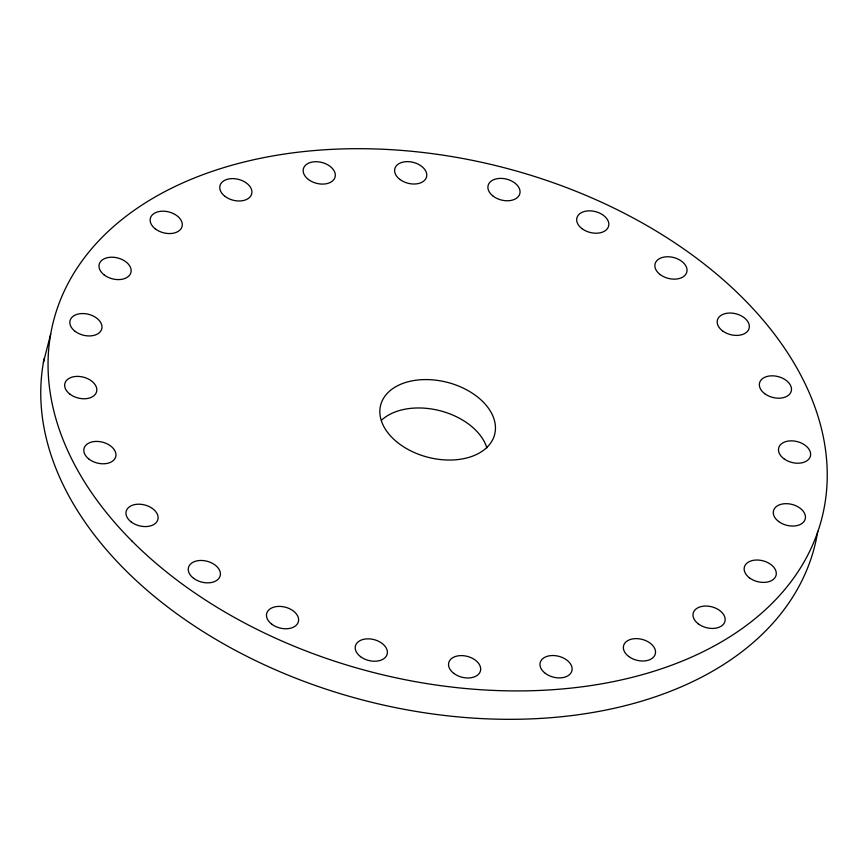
<?xml version="1.0" encoding="UTF-8"?>
<svg xmlns="http://www.w3.org/2000/svg" width="868" height="868" viewBox="0 0 868 868"><rect width="100%" height="100%" fill="white"/><g stroke="black" fill="none" stroke-linecap="round" stroke-linejoin="round"><path stroke-width="1.3" d="M43.4 362.488L50.691 334.093M817.743 531.335A396.622 260.726 14.4 0 1 384.047 705.185A396.622 260.726 14.4 0 1 44.138 358.571M381.508 420.21A58.85 38.691 14.4 0 1 440.423 410.835A58.85 38.691 14.4 0 1 486.85 447.845M132.001 541.079A396.622 260.726 14.4 0 0 799.688 569.169A396.622 260.726 14.4 0 0 381.236 149.177A396.622 260.726 14.4 0 0 132.001 541.079M397.479 442.441A58.85 38.691 14.4 0 0 493.74 437.288A58.85 38.691 14.4 0 0 421.718 379.685A58.85 38.691 14.4 0 0 397.479 442.441M155.459 229A16.373 10.763 14.4 0 0 181.944 226.873A16.373 10.763 14.4 0 0 161.22 211.249A16.373 10.763 14.4 0 0 155.459 229M104.323 275.037A16.373 10.763 14.4 0 0 130.808 272.899A16.373 10.763 14.4 0 0 110.084 257.275A16.373 10.763 14.4 0 0 104.323 275.037M75.169 331.381A16.373 10.763 14.4 0 0 101.654 329.243A16.373 10.763 14.4 0 0 80.93 313.619A16.373 10.763 14.4 0 0 75.169 331.381M69.983 394.202A16.373 10.763 14.4 0 0 96.478 392.076A16.373 10.763 14.4 0 0 75.744 376.452A16.373 10.763 14.4 0 0 69.983 394.202M89.122 459.226A16.373 10.763 14.4 0 0 115.618 457.1A16.373 10.763 14.4 0 0 94.883 441.476A16.373 10.763 14.4 0 0 89.122 459.226M131.285 522.015A16.373 10.763 14.4 0 0 157.77 519.889A16.373 10.763 14.4 0 0 137.046 504.265A16.373 10.763 14.4 0 0 131.285 522.015M193.586 578.294A16.373 10.763 14.4 0 0 220.071 576.157A16.373 10.763 14.4 0 0 199.347 560.533A16.373 10.763 14.4 0 0 193.586 578.294M271.793 624.211A16.373 10.763 14.4 0 0 298.277 622.085A16.373 10.763 14.4 0 0 277.543 606.461A16.373 10.763 14.4 0 0 271.793 624.211M360.556 656.664A16.373 10.763 14.4 0 0 387.052 654.526A16.373 10.763 14.4 0 0 366.318 638.902A16.373 10.763 14.4 0 0 360.556 656.664M453.856 673.416A16.373 10.763 14.4 0 0 480.34 671.289A16.373 10.763 14.4 0 0 459.617 655.665A16.373 10.763 14.4 0 0 453.856 673.416M545.31 673.351A16.373 10.763 14.4 0 0 571.795 671.214A16.373 10.763 14.4 0 0 551.071 655.59A16.373 10.763 14.4 0 0 545.31 673.351M628.692 656.447A16.373 10.763 14.4 0 0 655.188 654.309A16.373 10.763 14.4 0 0 634.454 638.685A16.373 10.763 14.4 0 0 628.692 656.447M698.328 623.875A16.373 10.763 14.4 0 0 724.823 621.738A16.373 10.763 14.4 0 0 704.089 606.114A16.373 10.763 14.4 0 0 698.328 623.875M749.464 577.838A16.373 10.763 14.4 0 0 775.959 575.701A16.373 10.763 14.4 0 0 755.225 560.088A16.373 10.763 14.4 0 0 749.464 577.838M778.618 521.494A16.373 10.763 14.4 0 0 805.113 519.357A16.373 10.763 14.4 0 0 784.379 503.733A16.373 10.763 14.4 0 0 778.618 521.494M783.804 458.662A16.373 10.763 14.4 0 0 810.289 456.535A16.373 10.763 14.4 0 0 789.565 440.911A16.373 10.763 14.4 0 0 783.804 458.662M764.665 393.638A16.373 10.763 14.4 0 0 791.149 391.511A16.373 10.763 14.4 0 0 770.426 375.887A16.373 10.763 14.4 0 0 764.665 393.638M722.512 330.849A16.373 10.763 14.4 0 0 748.997 328.722A16.373 10.763 14.4 0 0 728.263 313.098A16.373 10.763 14.4 0 0 722.512 330.849M660.201 274.581A16.373 10.763 14.4 0 0 686.696 272.443A16.373 10.763 14.4 0 0 665.962 256.82A16.373 10.763 14.4 0 0 660.201 274.581M582.005 228.653A16.373 10.763 14.4 0 0 608.49 226.526A16.373 10.763 14.4 0 0 587.766 210.902A16.373 10.763 14.4 0 0 582.005 228.653M493.23 196.211A16.373 10.763 14.4 0 0 519.715 194.074A16.373 10.763 14.4 0 0 498.991 178.45A16.373 10.763 14.4 0 0 493.23 196.211M399.931 179.448A16.373 10.763 14.4 0 0 426.427 177.322A16.373 10.763 14.4 0 0 405.692 161.698A16.373 10.763 14.4 0 0 399.931 179.448M308.476 179.524A16.373 10.763 14.4 0 0 334.972 177.387A16.373 10.763 14.4 0 0 314.238 161.773A16.373 10.763 14.4 0 0 308.476 179.524M225.094 196.428A16.373 10.763 14.4 0 0 251.579 194.291A16.373 10.763 14.4 0 0 230.855 178.667A16.373 10.763 14.4 0 0 225.094 196.428"/></g></svg>
